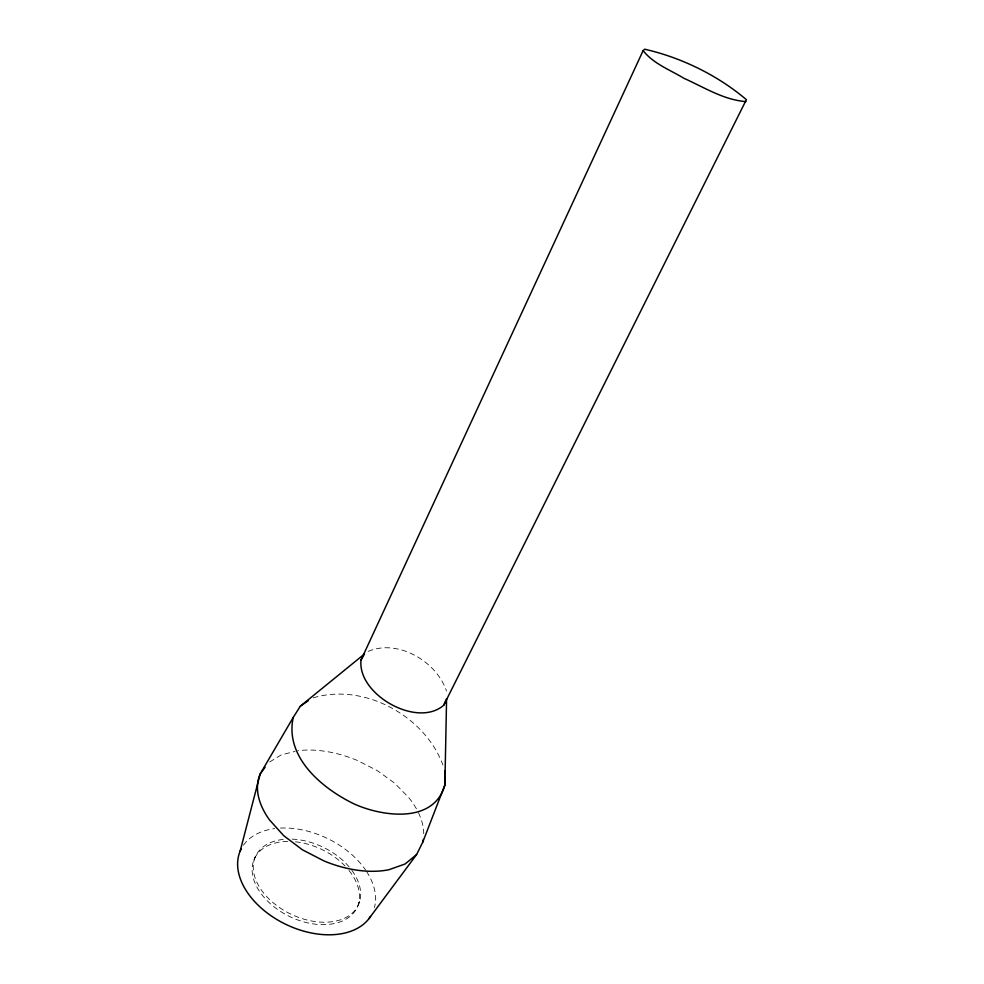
<?xml version="1.0" encoding="UTF-8"?>
<svg xmlns="http://www.w3.org/2000/svg" width="984" height="984" viewBox="0 0 984 984"><rect width="100%" height="100%" fill="white"/><g stroke="black" fill="none" stroke-linecap="round" stroke-linejoin="round"><path stroke-width="0.74" stroke-dasharray="4.92 3.69" d="M253.933 859.918L255.028 857.507M358.496 903.767L359.689 901.405M368.151 651.396C397.88 638.591 436.699 661.445 446.49 691.076M269.69 761.96L281.276 754.876L295.089 751.395M313.244 697.841C364.006 682.502 424.965 716.032 442.935 765.06M243.466 845.182A73.037 47.712 25.7 0 1 274.684 828.589M280.477 828.073A73.037 47.712 25.7 0 1 365.704 870.188M366.503 871.394A73.037 47.712 25.7 0 1 374.437 907.592M416.416 808.836A85.079 51.525 25.8 0 0 408.643 797.471L394.682 783.215L377.45 770.73L357.979 760.73A90.454 54.944 25.8 0 0 297.844 750.694M418.421 812.673A85.079 51.525 25.8 0 1 423.735 833.792M351.841 870.336A56.875 37.146 25.7 0 1 334.007 921.43A56.875 37.146 25.7 0 1 259.161 886.609A56.875 37.146 25.7 0 1 285.016 839.241M292.162 839.131A56.875 37.146 25.7 0 1 349.185 866.966M348.951 870.409A56.826 37.195 25.7 0 1 333.232 923.755A56.826 37.195 25.7 0 1 257.132 887.47A56.826 37.195 25.7 0 1 288.177 841.431M295.471 841.812A56.826 37.195 25.7 0 1 345.052 865.994"/><path stroke-width="1.48" d="M361.03 660.018C357.143 694.409 417.13 728.566 443.759 705.208L746.389 99.667C717.705 75.313 681.297 57.515 644.606 49.2L643.13 50.627L361.03 660.018L364.511 653.954L300.378 706.143L293.269 717.361L260.194 773.941L240.108 851.246M293.269 717.361C284.376 757.299 322.543 788.861 354.793 804.248C383.145 816.794 434.104 823.78 444.879 784.974L446.588 698.751L443.759 705.208M368.877 918.761L416.613 854.543L422.739 842.206L444.879 784.974L444.793 770.607M265.114 767.225L260.194 773.941A85.202 51.672 25.6 0 0 269.481 819.881L283.749 835.711L302.371 849.77L323.921 860.902A90.097 54.501 25.7 0 0 388.864 869.745L405.113 863.989L416.613 854.543M300.378 706.143L308.435 700.596M745.909 101.598C723.769 99.974 703.904 87.207 683.978 78.326C670.104 69.876 653.314 63.739 643.13 50.627M370.501 916.473A73.037 47.712 25.7 0 1 282.506 922.684A73.037 47.712 25.7 0 1 241.277 848.749M423.304 839.487A85.079 51.525 25.8 0 1 422.751 842.206"/></g></svg>
